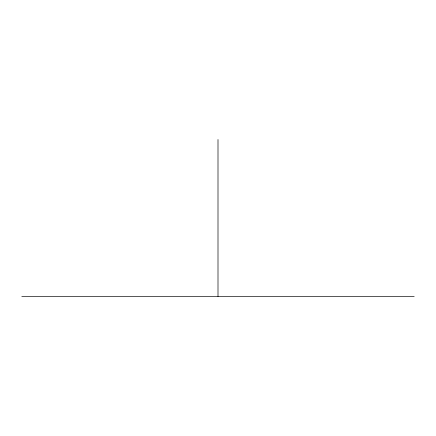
<?xml version="1.0" encoding="UTF-8"?>
<svg xmlns="http://www.w3.org/2000/svg" width="436" height="436" viewBox="0 0 436 436"><rect width="100%" height="100%" fill="white"/><g stroke="black" fill="none" stroke-linecap="round" stroke-linejoin="round"><path stroke-width="0.65" d="M21.8 296.48L414.2 296.48M218 139.52L218 296.48"/></g></svg>
